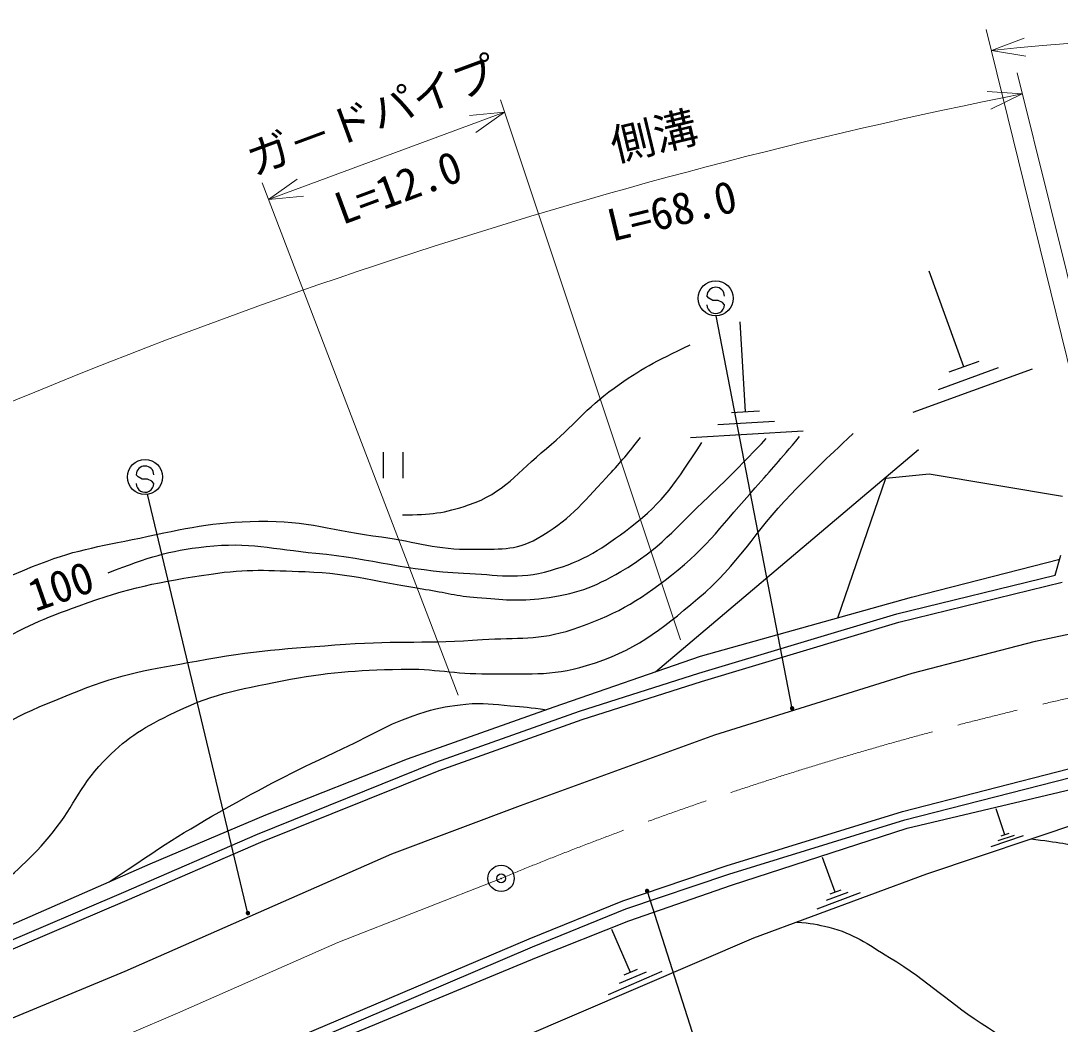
# Model space of a CAD drawing. Units: millimetres, scale not verified. Extents: x 0 to 700000, y -47500 to 447500.
# Drawn here: x 144018 to 203308, y 289236 to 346456 of the extents above; entities that cross this region are included whole.
import ezdxf
from ezdxf.enums import TextEntityAlignment as Align

# ---------------------------------------------------------------- set-up
doc = ezdxf.new("R2010")
doc.units = ezdxf.units.MM
doc.header["$LTSCALE"] = 1000
doc.header["$PDMODE"] = 32
doc.header["$PDSIZE"] = 500
doc.linetypes.add('CHAIN', pattern=[18.5, 12, -1.5, 3.5, -1.5])
for name, color, linetype, lineweight in [('M-STR-HTXT', 7, 'Continuous', 13), ('M-STR-STRC', 7, 'Continuous', 25), ('M-TTL-BAND', 7, 'Continuous', 25), ('S-TTL', 7, 'Continuous', 25)]:
    doc.layers.add(name, color=color, linetype=linetype, lineweight=lineweight)
doc.styles.add('@ＭＳ ゴシック', font='')
doc.styles.add('ＭＳ ゴシック', font='')
doc.styles.get('@ＭＳ ゴシック').set_extended_font_data('@MS Gothic')
doc.styles.get('ＭＳ ゴシック').set_extended_font_data('MS Gothic')

msp = doc.modelspace()

# ---------------------------------------------------------------- hatches: boundary and pattern name
at = {"layer": 'M-STR-STRC'}
for points in [[(188051, 307371), (188030, 307376), (188008, 307377), (187987, 307374), (187966, 307368), (187946, 307358), (187929, 307345), (187914, 307329), (187902, 307311), (187893, 307291), (187888, 307270), (187887, 307248), (187890, 307227), (187896, 307206), (187906, 307186), (187919, 307169), (187935, 307154), (187953, 307142), (187973, 307133), (187994, 307128), (188016, 307127), (188038, 307130), (188058, 307136), (188078, 307146), (188095, 307159), (188110, 307174), (188122, 307193), (188131, 307213), (188136, 307234), (188137, 307256), (188135, 307277), (188128, 307298), (188119, 307318), (188105, 307335), (188090, 307350), (188071, 307362)], [(179782, 296957), (179761, 296962), (179739, 296963), (179717, 296960), (179696, 296954), (179677, 296944), (179659, 296931), (179645, 296915), (179633, 296897), (179624, 296877), (179619, 296856), (179618, 296834), (179620, 296813), (179627, 296792), (179636, 296772), (179649, 296755), (179665, 296740), (179683, 296728), (179703, 296719), (179725, 296714), (179746, 296713), (179768, 296716), (179789, 296722), (179808, 296732), (179826, 296745), (179841, 296761), (179853, 296779), (179861, 296799), (179866, 296820), (179868, 296842), (179865, 296863), (179859, 296884), (179849, 296904), (179836, 296921), (179820, 296936), (179802, 296948)], [(157012, 295689), (156991, 295694), (156969, 295695), (156948, 295693), (156927, 295687), (156907, 295677), (156890, 295664), (156875, 295648), (156863, 295630), (156854, 295610), (156849, 295588), (156848, 295567), (156851, 295545), (156857, 295524), (156867, 295505), (156880, 295487), (156896, 295472), (156914, 295460), (156934, 295452), (156955, 295447), (156977, 295445), (156998, 295448), (157019, 295454), (157039, 295464), (157056, 295477), (157071, 295493), (157083, 295511), (157092, 295531), (157097, 295552), (157098, 295574), (157095, 295596), (157089, 295617), (157079, 295636), (157066, 295654), (157050, 295669), (157032, 295680)]]:
    msp.add_hatch(color=256, dxfattribs=at).paths.add_polyline_path(points)

# ---------------------------------------------------------------- linework, layer by layer
at = {"layer": 'M-STR-HTXT'}
for p, q in [((206161, 317177), (199090, 345954)), ((199382, 344765), (201252, 345469)), ((199382, 344765), (201353, 344440)), ((200846, 343485), (207263, 317681)), ((201142, 342293), (199149, 342423)), ((201142, 342293), (199351, 341409)), ((181647, 311160), (171377, 341953)), ((158154, 336268), (171612, 341248)), ((171612, 341248), (169620, 341063)), ((171612, 341248), (169980, 340092)), ((158154, 336268), (159786, 337423)), ((168970, 307991), (157790, 337218)), ((158154, 336268), (160145, 336453))]:
    msp.add_line(p, q, dxfattribs=at)
for centre, radius, start, end in [((233751, -3576), 350032, 87.98098, 95.63479), ((260847, 42816), 305371, 101.2749, 115.15301)]:
    msp.add_arc(centre, radius, start, end, dxfattribs=at)
at = {"layer": 'M-STR-STRC'}
for p, q in [((183257, 330646), (183157, 330764)), ((183502, 330507), (183257, 330646)), ((183803, 330504), (183502, 330507)), ((184048, 330392), (183803, 330504)), ((184154, 330256), (184048, 330392)), ((188014, 307240), (183687, 329636)), ((150704, 320454), (150605, 320572)), ((150949, 320314), (150704, 320454)), ((151250, 320312), (150949, 320314)), ((151495, 320200), (151250, 320312)), ((151601, 320064), (151495, 320200)), ((156975, 295558), (151255, 319454)), ((179745, 296826), (189781, 265386))]:
    msp.add_line(p, q, dxfattribs=at)
for centre in [(183657, 330635), (151104, 320443)]:
    msp.add_circle(centre, 1000, dxfattribs=at)
for centre, start, end in [((183657, 330760), 359.55488, 179.55488), ((183654, 330260), 179.55488, 359.55488), ((151105, 320568), 359.55488, 179.55488), ((151101, 320068), 179.55488, 359.55488)]:
    msp.add_arc(centre, 500, start, end, dxfattribs=at)
at = {"layer": 'M-TTL-BAND', "color": 2, "linetype": 'CHAIN', "lineweight": 13}
for p, q in [((162111, 293891), (171416, 297554)), ((152956, 289868), (162111, 293891)), ((120766, 276128), (152956, 289868))]:
    msp.add_line(p, q, dxfattribs=at)
msp.add_arc((247898, 112756), 200000, 83.83531, 112.4832, dxfattribs=at)
at = {"layer": 'S-TTL'}
for p, q in [((197810, 326720), (195824, 332175)), ((185356, 324148), (185046, 329294)), ((198662, 327030), (196957, 326410)), ((201716, 326597), (194897, 324115)), ((199763, 326659), (196353, 325418)), ((186160, 324196), (184552, 324099)), ((187003, 323601), (183787, 323407)), ((188650, 323055), (182217, 322667)), ((180215, 309326), (195222, 322004)), ((164684, 321865), (164684, 320365)), ((165809, 321865), (165809, 320365)), ((190620, 312410), (193354, 320365)), ((193354, 320365), (195831, 320627)), ((195831, 320627), (203435, 319346)), ((194820, 313586), (203277, 315756)), ((203019, 314852), (203339, 315974)), ((193980, 312646), (203019, 314852)), ((194111, 312163), (203420, 314436)), ((182795, 310221), (194820, 313586)), ((182701, 309250), (193980, 312646)), ((201901, 311073), (209765, 312795)), ((182849, 308772), (194111, 312163)), ((194858, 309254), (201901, 311073)), ((174449, 307325), (182795, 310221)), ((175882, 307081), (182701, 309250)), ((183616, 305732), (194858, 309254)), ((176041, 306607), (182849, 308772)), ((166076, 304378), (174449, 307325)), ((167700, 304179), (175882, 307081)), ((167877, 303712), (176041, 306607)), ((172517, 301702), (183616, 305732)), ((157511, 300078), (167700, 304179)), ((157989, 301170), (166076, 304378)), ((157704, 299617), (167877, 303712)), ((194306, 301375), (203775, 303801)), ((194442, 300894), (203887, 303314)), ((194578, 300413), (203968, 302645)), ((165181, 298944), (172517, 301702)), ((184251, 298276), (194306, 301375)), ((200146, 300029), (199648, 301516)), ((151390, 298379), (157989, 301170)), ((184405, 297800), (194442, 300894)), ((195697, 297808), (205035, 300938)), ((149890, 296763), (157511, 300078)), ((184555, 297161), (194578, 300413)), ((200379, 300107), (199914, 299951)), ((150088, 296304), (157704, 299617)), ((201200, 299969), (199342, 299346)), ((200673, 299999), (199744, 299687)), ((149980, 292253), (165181, 298944)), ((142169, 294336), (151390, 298379)), ((178356, 296276), (184251, 298276)), ((190480, 296759), (189746, 298740)), ((178531, 295807), (184405, 297800)), ((185838, 294156), (195697, 297808)), ((178701, 295133), (184555, 297161)), ((142300, 293529), (149890, 296763)), ((191902, 296722), (189425, 295804)), ((191191, 296740), (189952, 296282)), ((190789, 296873), (190170, 296644)), ((142497, 293069), (150088, 296304)), ((173017, 294102), (178356, 296276)), ((173210, 293641), (178531, 295807)), ((173438, 293034), (178701, 295133)), ((159997, 288564), (173017, 294102)), ((172509, 288444), (185838, 294156)), ((178792, 292189), (177741, 294642)), ((160195, 288105), (173210, 293641)), ((160392, 287645), (173438, 293034)), ((179175, 292353), (178409, 292025)), ((133782, 285563), (149980, 292253)), ((180588, 292233), (177522, 290918)), ((179690, 292211), (178157, 291554))]:
    msp.add_line(p, q, dxfattribs=at)
at = {"layer": 'S-TTL', "color": 3}
msp.add_circle((171416, 297554), 750, dxfattribs=at)
at = {"layer": 'S-TTL'}
for points, knots in [([(165796, 318285), (167417, 318285), (168152, 318377), (169564, 318848), (171600, 319527), (172348, 320718), (174012, 322072), (175574, 323344), (176217, 324340), (177857, 325510), (179448, 326645), (180148, 326987), (182208, 327977)], [0, 0, 0, 0, 1, 1, 1, 2, 2, 2, 3, 3, 3, 4, 4, 4, 4]), ([(127383, 294977), (128269, 297784), (128533, 298669), (129573, 300909), (130525, 302960), (131051, 304141), (132370, 305978), (133967, 308204), (134918, 309485), (137060, 311193), (139712, 313308), (141556, 314042), (144693, 315330), (146981, 316270), (148390, 316456), (150811, 316962), (153433, 317509), (154922, 317884), (157600, 317923), (160353, 317963), (161862, 317381), (164592, 317020), (166618, 316752), (167734, 316287), (169778, 316321), (171242, 316345), (172201, 316214), (173478, 316933), (175263, 317936), (176018, 318898), (177411, 320399), (178213, 321263), (178503, 321587), (179363, 322701)], [0, 0, 0, 0, 1, 1, 1, 2, 2, 2, 3, 3, 3, 4, 4, 4, 5, 5, 5, 6, 6, 6, 7, 7, 7, 8, 8, 8, 9, 9, 9, 10, 10, 10, 11, 11, 11, 11]), ([(129367, 290465), (130112, 292180), (130312, 292677), (130835, 294126), (131533, 296055), (131602, 297245), (132350, 299156), (133087, 301036), (133552, 302092), (134662, 303779), (135666, 305306), (136398, 306061), (137730, 307313), (139374, 308857), (140439, 309579), (142353, 310771), (144180, 311908), (145322, 312367), (147345, 313101), (150190, 314135), (151887, 314458), (154881, 314908), (156952, 315219), (158148, 315115), (160241, 315044), (162947, 314951), (164421, 314440), (167097, 314034), (168252, 313859), (168885, 313653), (170050, 313568), (171525, 313459), (172370, 313336), (173837, 313529), (175642, 313766), (176671, 314129), (178246, 315044), (180465, 316333), (181373, 317553), (183237, 319317), (184564, 320572), (185009, 321013), (186539, 322627)], [0, 0, 0, 0, 1, 1, 1, 2, 2, 2, 3, 3, 3, 4, 4, 4, 5, 5, 5, 6, 6, 6, 7, 7, 7, 8, 8, 8, 9, 9, 9, 10, 10, 10, 11, 11, 11, 12, 12, 12, 13, 13, 13, 14, 14, 14, 14]), ([(129824, 289427), (130939, 290909), (131259, 291393), (132358, 292492), (133064, 293198), (133621, 293436), (134251, 294211), (135534, 295786), (135848, 296949), (136932, 298668), (138423, 301034), (138754, 302802), (140836, 304670), (142992, 306605), (144647, 307163), (147332, 308253), (149833, 309269), (151379, 309450), (154033, 309943), (157321, 310553), (159205, 310667), (162540, 310904), (165584, 311121), (167305, 310938), (170348, 311166), (172358, 311317), (173566, 311105), (175476, 311749), (177860, 312553), (179150, 313283), (181128, 314837), (183248, 316503), (184108, 317810), (185906, 319819), (186914, 320946), (187248, 321320), (188443, 322742)], [0, 0, 0, 0, 1, 1, 1, 2, 2, 2, 3, 3, 3, 4, 4, 4, 5, 5, 5, 6, 6, 6, 7, 7, 7, 8, 8, 8, 9, 9, 9, 10, 10, 10, 11, 11, 11, 12, 12, 12, 12]), ([(133023, 289501), (133155, 289735), (133216, 289805), (133348, 289993), (134111, 291081), (134747, 291538), (135795, 292353), (138062, 294117), (139693, 294610), (141914, 296432), (143457, 297698), (144347, 298409), (145643, 299928), (146981, 301497), (147298, 302728), (148731, 304211), (149973, 305496), (150861, 306064), (152460, 306862), (154821, 308040), (156338, 308305), (158928, 308814), (161542, 309328), (163052, 309414), (165716, 309484), (167652, 309535), (168732, 309191), (170669, 309222), (172872, 309256), (174184, 309045), (176291, 309688), (179060, 310533), (180428, 311642), (182643, 313504), (185036, 315517), (185787, 317242), (187974, 319477), (189322, 320854), (189783, 321317), (191502, 322926)], [0, 0, 0, 0, 1, 1, 1, 2, 2, 2, 3, 3, 3, 4, 4, 4, 5, 5, 5, 6, 6, 6, 7, 7, 7, 8, 8, 8, 9, 9, 9, 10, 10, 10, 11, 11, 11, 12, 12, 12, 13, 13, 13, 13]), ([(148995, 314976), (151395, 315889), (152341, 316223), (154589, 316476), (157025, 316750), (158412, 316325), (160853, 316097), (164157, 315790), (165957, 315106), (169273, 314961), (171206, 314877), (172367, 314567), (174225, 315107), (176177, 315673), (177187, 316348), (178799, 317583), (180755, 319082), (181346, 320103), (182865, 322406)], [0, 0, 0, 0, 1, 1, 1, 2, 2, 2, 3, 3, 3, 4, 4, 4, 5, 5, 5, 6, 6, 6, 6]), ([(149061, 297357), (152225, 299476), (153127, 300094), (155862, 301632), (158355, 303034), (159800, 303734), (162388, 304953), (164204, 305808), (165157, 306470), (167079, 307051), (167965, 307319), (168488, 307392), (169409, 307488), (170395, 307590), (170956, 307479), (171944, 307400), (172751, 307336), (173027, 307303), (174005, 307169)], [0, 0, 0, 0, 1, 1, 1, 2, 2, 2, 3, 3, 3, 4, 4, 4, 5, 5, 5, 6, 6, 6, 6]), ([(201636, 299798), (203235, 299620), (203741, 299514), (205069, 299220), (207539, 298673), (208860, 298076), (211172, 297047), (213888, 295838), (214831, 295186), (217780, 293273)], [0, 0, 0, 0, 1, 1, 1, 2, 2, 2, 3, 3, 3, 3]), ([(188282, 295061), (189107, 295005), (189408, 294935), (190111, 294761), (191573, 294400), (192275, 293823), (193565, 293045), (195884, 291648), (196918, 290464), (199213, 289027), (200535, 288199), (201257, 287681), (202682, 287045), (204265, 286338), (205160, 285896), (206855, 285532), (208500, 285179), (209451, 285070), (211133, 285036), (213910, 284981), (215453, 285378), (218228, 285506), (220681, 285619), (222059, 285616), (224514, 285584), (228237, 285535), (230332, 285527), (234035, 285141), (236787, 284853), (238417, 284917), (241025, 283993), (242816, 283358), (243862, 282951), (245355, 281776), (246612, 280786), (247076, 280240), (248172, 278802)], [0, 0, 0, 0, 1, 1, 1, 2, 2, 2, 3, 3, 3, 4, 4, 4, 5, 5, 5, 6, 6, 6, 7, 7, 7, 8, 8, 8, 9, 9, 9, 10, 10, 10, 11, 11, 11, 12, 12, 12, 12])]:
    msp.add_open_spline(points, degree=3, knots=knots, dxfattribs=at)
at = {"layer": 'S-TTL', "color": 3}
msp.add_point((171416, 297554), dxfattribs=at)

# ---------------------------------------------------------------- texts
at = {"layer": 'M-STR-HTXT', "style": 'ＭＳ ゴシック'}
for s, rotation, p in [('ガ－ドパイプ', 20.307, (164536, 339695)), ('側溝', 13.575, (180477, 338465))]:
    msp.add_text(s, height=1833, rotation=rotation, dxfattribs=at).set_placement(p, align=Align.BOTTOM_CENTER)
at = {"layer": 'M-STR-HTXT', "style": '@ＭＳ ゴシック'}
for s, rotation, p in [('L=12.0', 20.307, (165230, 337820)), ('L=68.0', 13.575, (180947, 336521))]:
    msp.add_text(s, height=1833, rotation=rotation, dxfattribs=at).set_placement(p, align=Align.TOP_CENTER)
at = {"layer": 'S-TTL', "style": 'ＭＳ ゴシック'}
msp.add_text('100', height=1833, rotation=19.29, dxfattribs=at).set_placement((146790, 312843), align=Align.BOTTOM_CENTER)

doc.saveas('drawing.dxf')
